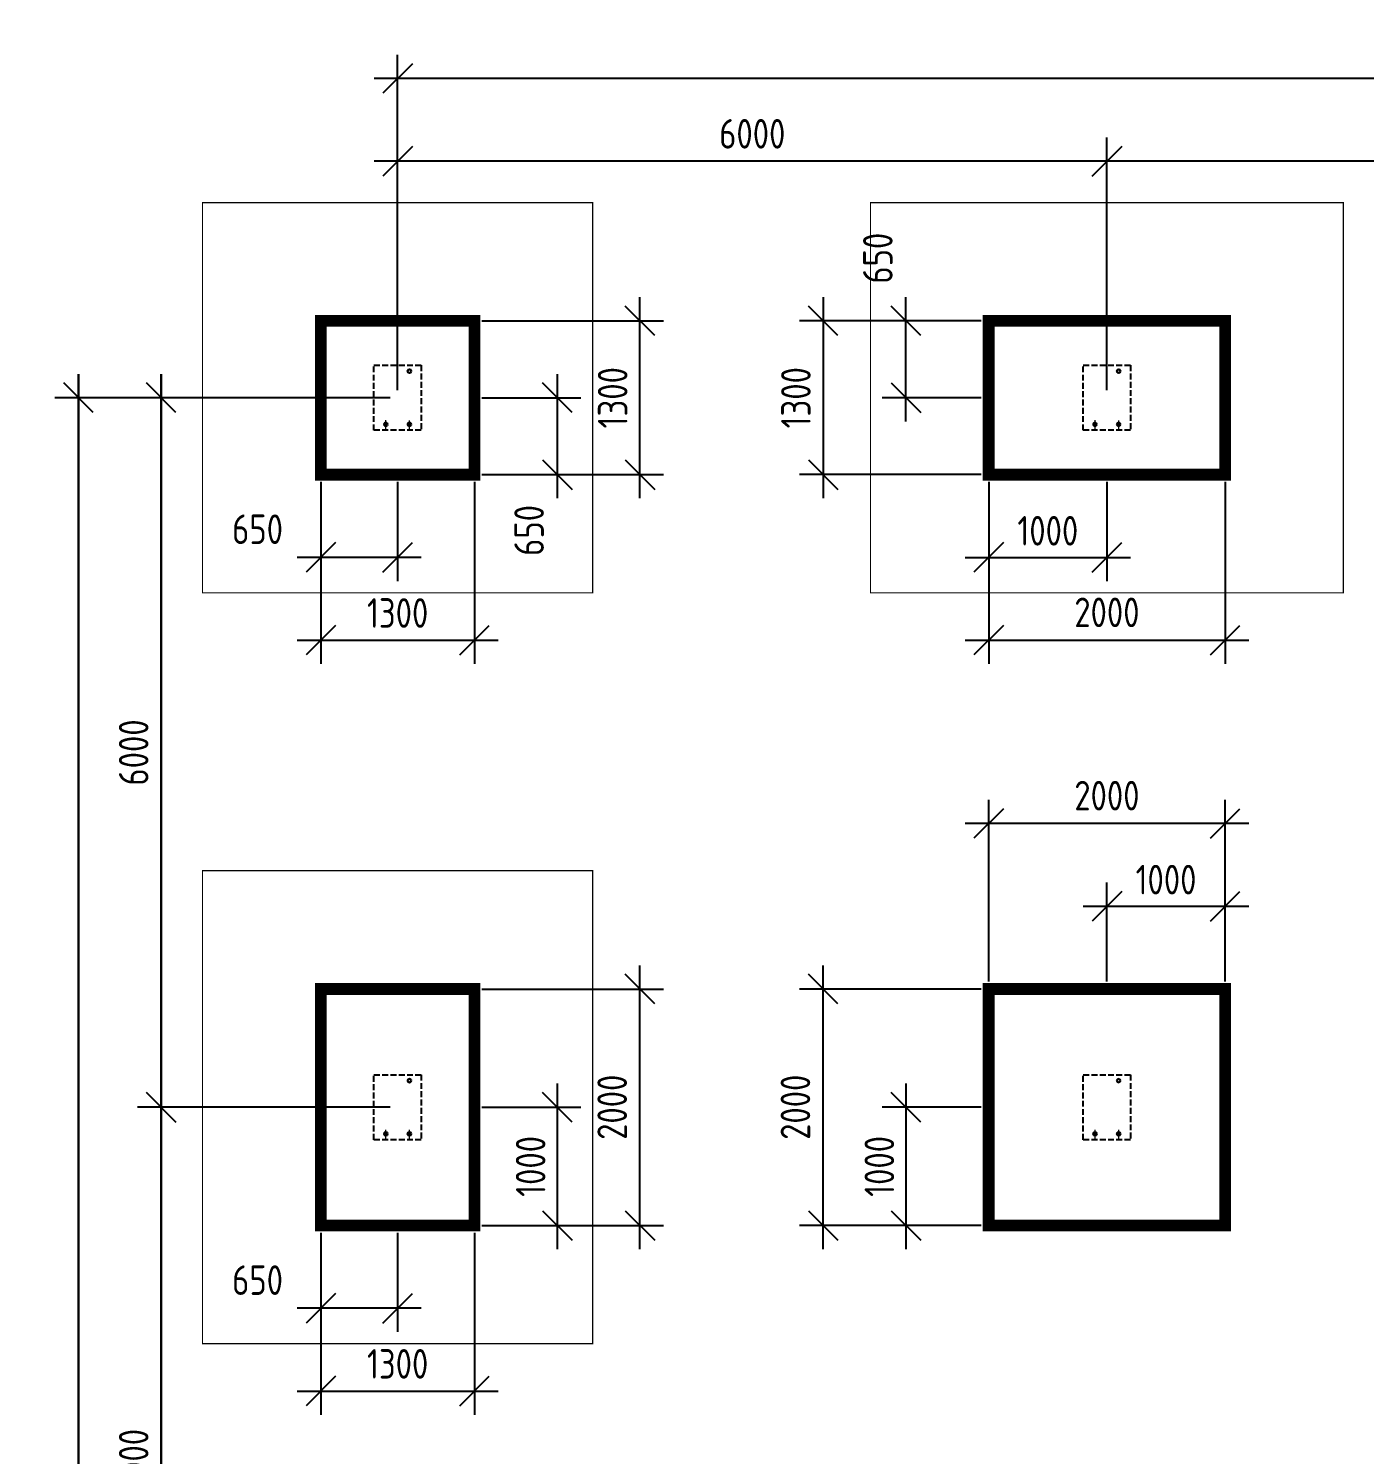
# Model space of a CAD drawing. Header units: inches. Extents: x -70075 to 28436, y 72758 to 118930.
# Drawn here: x -70075 to -58773, y 103222 to 115280 of the extents above; entities that cross this region are included whole.
import ezdxf

# ---------------------------------------------------------------- set-up
doc = ezdxf.new("R2010")
doc.units = ezdxf.units.IN
doc.header["$MEASUREMENT"] = 0
doc.linetypes.add('ГОСТ 2.303 4', pattern=[7, 5, -2, 0])
doc.linetypes.add('ГОСТ 2.303 6', pattern=[12, 8, -1.5, 1, -1.5])
doc.layers.add('Оси', color=151, linetype='Continuous', lineweight=18)
doc.styles.add('ГОСТ 2.304', font='CS_Gost2304.shx')
doc.dimstyles.new('СПДС', dxfattribs={"dimscale": 100, "dimtxt": 2.5, "dimasz": 2.5, "dimexe": 2, "dimexo": 0.625, "dimgap": 1, "dimtad": 1, "dimdec": 0, "dimtxsty": 'ГОСТ 2.304', "dimblk": 'OBLIQUE', "dimblk1": 'OBLIQUE', "dimblk2": 'OBLIQUE', "dimcen": 2.5, "dimdle": 2, "dimadec": 0, "dimazin": 2, "dimtfac": 0.75, "dimtdec": 4, "dimtmove": 1, "dimatfit": 3, "dimfxl": 1, "dimtfill": 1, "dimtolj": 1, "dimarcsym": 1})

# ---------------------------------------------------------------- blocks, each defined once
blk = doc.blocks.new('_Oblique')
at = {"color": 0, "linetype": 'ByBlock', "lineweight": -2}
blk.add_line((-0.5, -0.5), (0.5, 0.5), dxfattribs=at)
blk = doc.blocks.new('*D879')
at = {"color": 0, "lineweight": -2, "transparency": 16777216}
for p, q in [((-69652, 87958), (-69652, 112358)), ((-67015, 112158), (-69852, 112158)), ((-67015, 88158), (-69852, 88158))]:
    blk.add_line(p, q, dxfattribs=at)
at = {"layer": 'Defpoints', "color": 0, "transparency": 16777216}
for p in [(-69652, 112158), (-66952, 112158), (-66952, 88158)]:
    blk.add_point(p, dxfattribs=at)
at = {"color": 0, "lineweight": -2, "transparency": 16777216, "xscale": 250, "yscale": 250, "zscale": 250}
for p, rotation in [((-69652, 112158), 90), ((-69652, 88158), 270)]:
    blk.add_blockref('_Oblique', p, dxfattribs=dict(at, rotation=rotation))
at = {"color": 0, "lineweight": 25, "transparency": 16777216, "insert": (-69887, 100158), "char_height": 250, "attachment_point": 5, "rotation": 90, "style": 'ГОСТ 2.304', "bg_fill": 3, "box_fill_scale": 1.25, "bg_fill_color": 256, "bg_fill_true_color": 13158600, "bg_fill_transparency": 0}
blk.add_mtext('\\A1;24000', dxfattribs=at)
blk = doc.blocks.new('*D880')
at = {"color": 0, "lineweight": -2, "transparency": 16777216}
for p, q in [((-68952, 105958), (-68952, 112358)), ((-67015, 112158), (-69152, 112158)), ((-67015, 106158), (-69152, 106158))]:
    blk.add_line(p, q, dxfattribs=at)
at = {"layer": 'Defpoints', "color": 0, "transparency": 16777216}
for p in [(-68952, 112158), (-66952, 112158), (-66952, 106158)]:
    blk.add_point(p, dxfattribs=at)
at = {"color": 0, "lineweight": -2, "transparency": 16777216, "xscale": 250, "yscale": 250, "zscale": 250}
for p, rotation in [((-68952, 112158), 90), ((-68952, 106158), 270)]:
    blk.add_blockref('_Oblique', p, dxfattribs=dict(at, rotation=rotation))
at = {"color": 0, "lineweight": 25, "transparency": 16777216, "insert": (-69185, 109158), "char_height": 250, "attachment_point": 5, "rotation": 90, "style": 'ГОСТ 2.304', "bg_fill": 3, "box_fill_scale": 1.25, "bg_fill_color": 256, "bg_fill_true_color": 13158600, "bg_fill_transparency": 0}
blk.add_mtext('\\A1;6000', dxfattribs=at)
blk = doc.blocks.new('*D881')
at = {"color": 0, "lineweight": -2, "transparency": 16777216}
for p, q in [((-68952, 99958), (-68952, 106358)), ((-67015, 106158), (-69152, 106158)), ((-67015, 100158), (-69152, 100158))]:
    blk.add_line(p, q, dxfattribs=at)
at = {"layer": 'Defpoints', "color": 0, "transparency": 16777216}
for p in [(-68952, 106158), (-66952, 106158), (-66952, 100158)]:
    blk.add_point(p, dxfattribs=at)
at = {"color": 0, "lineweight": -2, "transparency": 16777216, "xscale": 250, "yscale": 250, "zscale": 250}
for p, rotation in [((-68952, 106158), 90), ((-68952, 100158), 270)]:
    blk.add_blockref('_Oblique', p, dxfattribs=dict(at, rotation=rotation))
at = {"color": 0, "lineweight": 25, "transparency": 16777216, "insert": (-69185, 103158), "char_height": 250, "attachment_point": 5, "rotation": 90, "style": 'ГОСТ 2.304', "bg_fill": 3, "box_fill_scale": 1.25, "bg_fill_color": 256, "bg_fill_true_color": 13158600, "bg_fill_transparency": 0}
blk.add_mtext('\\A1;6000', dxfattribs=at)
blk = doc.blocks.new('*D884')
at = {"color": 0, "lineweight": -2, "transparency": 16777216}
for p, q in [((-66952, 112221), (-66952, 115058)), ((-42952, 112221), (-42952, 115058)), ((-42752, 114858), (-67152, 114858))]:
    blk.add_line(p, q, dxfattribs=at)
at = {"layer": 'Defpoints', "color": 0, "transparency": 16777216}
for p in [(-66952, 114858), (-66952, 112158), (-42952, 112158)]:
    blk.add_point(p, dxfattribs=at)
at = {"color": 0, "lineweight": -2, "transparency": 16777216, "xscale": 250, "yscale": 250, "zscale": 250, "rotation": 180}
blk.add_blockref('_Oblique', (-66952, 114858), dxfattribs=at)
at = {"color": 0, "lineweight": -2, "transparency": 16777216, "xscale": 250, "yscale": 250, "zscale": 250}
blk.add_blockref('_Oblique', (-42952, 114858), dxfattribs=at)
at = {"color": 0, "lineweight": 25, "transparency": 16777216, "insert": (-54952, 115093), "char_height": 250, "attachment_point": 5, "style": 'ГОСТ 2.304', "bg_fill": 3, "box_fill_scale": 1.25, "bg_fill_color": 256, "bg_fill_true_color": 13158600, "bg_fill_transparency": 0}
blk.add_mtext('\\A1;24000', dxfattribs=at)
blk = doc.blocks.new('*D885')
at = {"color": 0, "lineweight": -2, "transparency": 16777216}
for p, q in [((-66952, 112221), (-66952, 114358)), ((-60952, 112221), (-60952, 114358)), ((-60752, 114158), (-67152, 114158))]:
    blk.add_line(p, q, dxfattribs=at)
at = {"layer": 'Defpoints', "color": 0, "transparency": 16777216}
for p in [(-66952, 114158), (-66952, 112158), (-60952, 112158)]:
    blk.add_point(p, dxfattribs=at)
at = {"color": 0, "lineweight": -2, "transparency": 16777216, "xscale": 250, "yscale": 250, "zscale": 250, "rotation": 180}
blk.add_blockref('_Oblique', (-66952, 114158), dxfattribs=at)
at = {"color": 0, "lineweight": -2, "transparency": 16777216, "xscale": 250, "yscale": 250, "zscale": 250}
blk.add_blockref('_Oblique', (-60952, 114158), dxfattribs=at)
at = {"color": 0, "lineweight": 25, "transparency": 16777216, "insert": (-63952, 114390), "char_height": 250, "attachment_point": 5, "style": 'ГОСТ 2.304', "bg_fill": 3, "box_fill_scale": 1.25, "bg_fill_color": 256, "bg_fill_true_color": 13158600, "bg_fill_transparency": 0}
blk.add_mtext('\\A1;6000', dxfattribs=at)
blk = doc.blocks.new('*D886')
at = {"color": 0, "lineweight": -2, "transparency": 16777216}
for p, q in [((-60952, 112221), (-60952, 114358)), ((-54952, 112221), (-54952, 114358)), ((-54752, 114158), (-61152, 114158))]:
    blk.add_line(p, q, dxfattribs=at)
at = {"layer": 'Defpoints', "color": 0, "transparency": 16777216}
for p in [(-60952, 114158), (-60952, 112158), (-54952, 112158)]:
    blk.add_point(p, dxfattribs=at)
at = {"color": 0, "lineweight": -2, "transparency": 16777216, "xscale": 250, "yscale": 250, "zscale": 250, "rotation": 180}
blk.add_blockref('_Oblique', (-60952, 114158), dxfattribs=at)
at = {"color": 0, "lineweight": -2, "transparency": 16777216, "xscale": 250, "yscale": 250, "zscale": 250}
blk.add_blockref('_Oblique', (-54952, 114158), dxfattribs=at)
at = {"color": 0, "lineweight": 25, "transparency": 16777216, "insert": (-57952, 114390), "char_height": 250, "attachment_point": 5, "style": 'ГОСТ 2.304', "bg_fill": 3, "box_fill_scale": 1.25, "bg_fill_color": 256, "bg_fill_true_color": 13158600, "bg_fill_transparency": 0}
blk.add_mtext('\\A1;6000', dxfattribs=at)
blk = doc.blocks.new('A$C7548783A')
at = {"linetype": 'ГОСТ 2.303 4', "ltscale": 10}
blk.add_lwpolyline([(-200, 275), (200, 275), (200, -275), (-200, -275)], close=True, dxfattribs=at)
at = {"lineweight": 30, "ltscale": 100}
for centre in [(100, 225), (-100, -225), (100, -225)]:
    blk.add_circle(centre, 15, dxfattribs=at)
at = {"layer": 'Оси', "linetype": 'ГОСТ 2.303 6', "ltscale": 10}
for p, q in [((-100, -271), (-100, -179)), ((100, -272), (100, -178))]:
    blk.add_line(p, q, dxfattribs=at)
blk = doc.blocks.new('*D913')
at = {"color": 0, "lineweight": -2, "transparency": 16777216}
for p, q in [((-69652, 112358), (-69652, 87958)), ((-67015, 112158), (-69852, 112158)), ((-67015, 88158), (-69852, 88158))]:
    blk.add_line(p, q, dxfattribs=at)
at = {"layer": 'Defpoints', "color": 0, "transparency": 16777216}
for p in [(-66952, 112158), (-69652, 88158), (-66952, 88158)]:
    blk.add_point(p, dxfattribs=at)
at = {"color": 0, "lineweight": -2, "transparency": 16777216, "xscale": 250, "yscale": 250, "zscale": 250}
for p, rotation in [((-69652, 112158), 90), ((-69652, 88158), 270)]:
    blk.add_blockref('_Oblique', p, dxfattribs=dict(at, rotation=rotation))
at = {"color": 0, "lineweight": 25, "transparency": 16777216, "insert": (-69887, 100158), "char_height": 250, "attachment_point": 5, "rotation": 90, "style": 'ГОСТ 2.304', "bg_fill": 3, "box_fill_scale": 1.25, "bg_fill_color": 256, "bg_fill_true_color": 13158600, "bg_fill_transparency": 0}
blk.add_mtext('\\A1;24000', dxfattribs=at)
blk = doc.blocks.new('*D916')
at = {"color": 0, "lineweight": -2, "transparency": 16777216}
for p, q in [((-68952, 106358), (-68952, 99958)), ((-67015, 106158), (-69152, 106158)), ((-67015, 100158), (-69152, 100158))]:
    blk.add_line(p, q, dxfattribs=at)
at = {"layer": 'Defpoints', "color": 0, "transparency": 16777216}
for p in [(-66952, 106158), (-68952, 100158), (-66952, 100158)]:
    blk.add_point(p, dxfattribs=at)
at = {"color": 0, "lineweight": -2, "transparency": 16777216, "xscale": 250, "yscale": 250, "zscale": 250}
for p, rotation in [((-68952, 106158), 90), ((-68952, 100158), 270)]:
    blk.add_blockref('_Oblique', p, dxfattribs=dict(at, rotation=rotation))
at = {"color": 0, "lineweight": 25, "transparency": 16777216, "insert": (-69185, 103158), "char_height": 250, "attachment_point": 5, "rotation": 90, "style": 'ГОСТ 2.304', "bg_fill": 3, "box_fill_scale": 1.25, "bg_fill_color": 256, "bg_fill_true_color": 13158600, "bg_fill_transparency": 0}
blk.add_mtext('\\A1;6000', dxfattribs=at)
blk = doc.blocks.new('*D917')
at = {"color": 0, "lineweight": -2, "transparency": 16777216}
for p, q in [((-68952, 112358), (-68952, 105958)), ((-67015, 112158), (-69152, 112158)), ((-67015, 106158), (-69152, 106158))]:
    blk.add_line(p, q, dxfattribs=at)
at = {"layer": 'Defpoints', "color": 0, "transparency": 16777216}
for p in [(-66952, 112158), (-68952, 106158), (-66952, 106158)]:
    blk.add_point(p, dxfattribs=at)
at = {"color": 0, "lineweight": -2, "transparency": 16777216, "xscale": 250, "yscale": 250, "zscale": 250}
for p, rotation in [((-68952, 112158), 90), ((-68952, 106158), 270)]:
    blk.add_blockref('_Oblique', p, dxfattribs=dict(at, rotation=rotation))
at = {"color": 0, "lineweight": 25, "transparency": 16777216, "insert": (-69185, 109158), "char_height": 250, "attachment_point": 5, "rotation": 90, "style": 'ГОСТ 2.304', "bg_fill": 3, "box_fill_scale": 1.25, "bg_fill_color": 256, "bg_fill_true_color": 13158600, "bg_fill_transparency": 0}
blk.add_mtext('\\A1;6000', dxfattribs=at)
blk = doc.blocks.new('*D918')
at = {"color": 0, "lineweight": -2, "transparency": 16777216}
for p, q in [((-66952, 112221), (-66952, 115058)), ((-42952, 112221), (-42952, 115058)), ((-42752, 114858), (-67152, 114858))]:
    blk.add_line(p, q, dxfattribs=at)
at = {"layer": 'Defpoints', "color": 0, "transparency": 16777216}
for p in [(-66952, 114858), (-66952, 112158), (-42952, 112158)]:
    blk.add_point(p, dxfattribs=at)
at = {"color": 0, "lineweight": -2, "transparency": 16777216, "xscale": 250, "yscale": 250, "zscale": 250, "rotation": 180}
blk.add_blockref('_Oblique', (-66952, 114858), dxfattribs=at)
at = {"color": 0, "lineweight": -2, "transparency": 16777216, "xscale": 250, "yscale": 250, "zscale": 250}
blk.add_blockref('_Oblique', (-42952, 114858), dxfattribs=at)
at = {"color": 0, "lineweight": 25, "transparency": 16777216, "insert": (-54952, 115093), "char_height": 250, "attachment_point": 5, "style": 'ГОСТ 2.304', "bg_fill": 3, "box_fill_scale": 1.25, "bg_fill_color": 256, "bg_fill_true_color": 13158600, "bg_fill_transparency": 0}
blk.add_mtext('\\A1;24000', dxfattribs=at)
blk = doc.blocks.new('*D919')
at = {"color": 0, "lineweight": -2, "transparency": 16777216}
for p, q in [((-66952, 112221), (-66952, 114358)), ((-60952, 112221), (-60952, 114358)), ((-60752, 114158), (-67152, 114158))]:
    blk.add_line(p, q, dxfattribs=at)
at = {"layer": 'Defpoints', "color": 0, "transparency": 16777216}
for p in [(-66952, 114158), (-66952, 112158), (-60952, 112158)]:
    blk.add_point(p, dxfattribs=at)
at = {"color": 0, "lineweight": -2, "transparency": 16777216, "xscale": 250, "yscale": 250, "zscale": 250, "rotation": 180}
blk.add_blockref('_Oblique', (-66952, 114158), dxfattribs=at)
at = {"color": 0, "lineweight": -2, "transparency": 16777216, "xscale": 250, "yscale": 250, "zscale": 250}
blk.add_blockref('_Oblique', (-60952, 114158), dxfattribs=at)
at = {"color": 0, "lineweight": 25, "transparency": 16777216, "insert": (-63952, 114390), "char_height": 250, "attachment_point": 5, "style": 'ГОСТ 2.304', "bg_fill": 3, "box_fill_scale": 1.25, "bg_fill_color": 256, "bg_fill_true_color": 13158600, "bg_fill_transparency": 0}
blk.add_mtext('\\A1;6000', dxfattribs=at)
blk = doc.blocks.new('*D920')
at = {"color": 0, "lineweight": -2, "transparency": 16777216}
for p, q in [((-60952, 112221), (-60952, 114358)), ((-54952, 112221), (-54952, 114358)), ((-54752, 114158), (-61152, 114158))]:
    blk.add_line(p, q, dxfattribs=at)
at = {"layer": 'Defpoints', "color": 0, "transparency": 16777216}
for p in [(-60952, 114158), (-60952, 112158), (-54952, 112158)]:
    blk.add_point(p, dxfattribs=at)
at = {"color": 0, "lineweight": -2, "transparency": 16777216, "xscale": 250, "yscale": 250, "zscale": 250, "rotation": 180}
blk.add_blockref('_Oblique', (-60952, 114158), dxfattribs=at)
at = {"color": 0, "lineweight": -2, "transparency": 16777216, "xscale": 250, "yscale": 250, "zscale": 250}
blk.add_blockref('_Oblique', (-54952, 114158), dxfattribs=at)
at = {"color": 0, "lineweight": 25, "transparency": 16777216, "insert": (-57952, 114390), "char_height": 250, "attachment_point": 5, "style": 'ГОСТ 2.304', "bg_fill": 3, "box_fill_scale": 1.25, "bg_fill_color": 256, "bg_fill_true_color": 13158600, "bg_fill_transparency": 0}
blk.add_mtext('\\A1;6000', dxfattribs=at)
blk = doc.blocks.new('*D1050')
at = {"color": 0, "lineweight": -2, "transparency": 16777216}
for p, q in [((-60952, 107221), (-60952, 108058)), ((-59952, 107221), (-59952, 108058)), ((-61152, 107858), (-59752, 107858))]:
    blk.add_line(p, q, dxfattribs=at)
at = {"layer": 'Defpoints', "color": 0, "transparency": 16777216}
for p in [(-59952, 107858), (-60952, 107158), (-59952, 107158)]:
    blk.add_point(p, dxfattribs=at)
at = {"color": 0, "lineweight": -2, "transparency": 16777216, "xscale": 250, "yscale": 250, "zscale": 250, "rotation": 180}
blk.add_blockref('_Oblique', (-60952, 107858), dxfattribs=at)
at = {"color": 0, "lineweight": -2, "transparency": 16777216, "xscale": 250, "yscale": 250, "zscale": 250}
blk.add_blockref('_Oblique', (-59952, 107858), dxfattribs=at)
at = {"color": 0, "transparency": 16777216, "insert": (-60452, 108083), "char_height": 250, "attachment_point": 5, "style": 'ГОСТ 2.304', "bg_fill": 3, "box_fill_scale": 1.25, "bg_fill_color": 256, "bg_fill_true_color": 13158600, "bg_fill_transparency": 0}
blk.add_mtext('\\A1;1000', dxfattribs=at)
blk = doc.blocks.new('*D1049')
at = {"color": 0, "lineweight": -2, "transparency": 16777216}
for p, q in [((-61952, 107221), (-61952, 108758)), ((-59952, 107221), (-59952, 108758)), ((-59752, 108558), (-62152, 108558))]:
    blk.add_line(p, q, dxfattribs=at)
at = {"layer": 'Defpoints', "color": 0, "transparency": 16777216}
for p in [(-61952, 108558), (-61952, 107158), (-59952, 107158)]:
    blk.add_point(p, dxfattribs=at)
at = {"color": 0, "lineweight": -2, "transparency": 16777216, "xscale": 250, "yscale": 250, "zscale": 250, "rotation": 180}
blk.add_blockref('_Oblique', (-61952, 108558), dxfattribs=at)
at = {"color": 0, "lineweight": -2, "transparency": 16777216, "xscale": 250, "yscale": 250, "zscale": 250}
blk.add_blockref('_Oblique', (-59952, 108558), dxfattribs=at)
at = {"color": 0, "transparency": 16777216, "insert": (-60952, 108793), "char_height": 250, "attachment_point": 5, "style": 'ГОСТ 2.304', "bg_fill": 3, "box_fill_scale": 1.25, "bg_fill_color": 256, "bg_fill_true_color": 13158600, "bg_fill_transparency": 0}
blk.add_mtext('\\A1;2000', dxfattribs=at)
blk = doc.blocks.new('*D1048')
at = {"color": 0, "lineweight": -2, "transparency": 16777216}
for p, q in [((-62652, 106358), (-62652, 104958)), ((-62015, 106158), (-62852, 106158)), ((-62015, 105158), (-62852, 105158))]:
    blk.add_line(p, q, dxfattribs=at)
at = {"layer": 'Defpoints', "color": 0, "transparency": 16777216}
for p in [(-61952, 106158), (-62652, 105158), (-61952, 105158)]:
    blk.add_point(p, dxfattribs=at)
at = {"color": 0, "lineweight": -2, "transparency": 16777216, "xscale": 250, "yscale": 250, "zscale": 250}
for p, rotation in [((-62652, 106158), 90), ((-62652, 105158), 270)]:
    blk.add_blockref('_Oblique', p, dxfattribs=dict(at, rotation=rotation))
at = {"color": 0, "transparency": 16777216, "insert": (-62877, 105658), "char_height": 250, "attachment_point": 5, "rotation": 90, "style": 'ГОСТ 2.304', "bg_fill": 3, "box_fill_scale": 1.25, "bg_fill_color": 256, "bg_fill_true_color": 13158600, "bg_fill_transparency": 0}
blk.add_mtext('\\A1;1000', dxfattribs=at)
blk = doc.blocks.new('*D1047')
at = {"color": 0, "lineweight": -2, "transparency": 16777216}
for p, q in [((-63352, 104958), (-63352, 107358)), ((-62015, 107158), (-63552, 107158)), ((-62015, 105158), (-63552, 105158))]:
    blk.add_line(p, q, dxfattribs=at)
at = {"layer": 'Defpoints', "color": 0, "transparency": 16777216}
for p in [(-63352, 107158), (-61952, 107158), (-61952, 105158)]:
    blk.add_point(p, dxfattribs=at)
at = {"color": 0, "lineweight": -2, "transparency": 16777216, "xscale": 250, "yscale": 250, "zscale": 250}
for p, rotation in [((-63352, 107158), 90), ((-63352, 105158), 270)]:
    blk.add_blockref('_Oblique', p, dxfattribs=dict(at, rotation=rotation))
at = {"color": 0, "transparency": 16777216, "insert": (-63587, 106158), "char_height": 250, "attachment_point": 5, "rotation": 90, "style": 'ГОСТ 2.304', "bg_fill": 3, "box_fill_scale": 1.25, "bg_fill_color": 256, "bg_fill_true_color": 13158600, "bg_fill_transparency": 0}
blk.add_mtext('\\A1;2000', dxfattribs=at)
blk = doc.blocks.new('*D1166')
at = {"color": 0, "lineweight": -2, "transparency": 16777216}
for p, q in [((-65602, 112358), (-65602, 111308)), ((-66240, 112158), (-65402, 112158)), ((-66240, 111508), (-65402, 111508))]:
    blk.add_line(p, q, dxfattribs=at)
at = {"layer": 'Defpoints', "color": 0, "transparency": 16777216}
for p in [(-66302, 112158), (-66302, 111508), (-65602, 111508)]:
    blk.add_point(p, dxfattribs=at)
at = {"color": 0, "lineweight": -2, "transparency": 16777216, "xscale": 250, "yscale": 250, "zscale": 250}
for p, rotation in [((-65602, 112158), 90), ((-65602, 111508), 270)]:
    blk.add_blockref('_Oblique', p, dxfattribs=dict(at, rotation=rotation))
at = {"color": 0, "transparency": 16777216, "insert": (-65840, 111036), "char_height": 250, "attachment_point": 5, "rotation": 90, "style": 'ГОСТ 2.304', "bg_fill": 3, "box_fill_scale": 1.25, "bg_fill_color": 256, "bg_fill_true_color": 13158600, "bg_fill_transparency": 0}
blk.add_mtext('\\A1;650', dxfattribs=at)
blk = doc.blocks.new('*D1165')
at = {"color": 0, "lineweight": -2, "transparency": 16777216}
for p, q in [((-64902, 111308), (-64902, 113008)), ((-66240, 112808), (-64702, 112808)), ((-66240, 111508), (-64702, 111508))]:
    blk.add_line(p, q, dxfattribs=at)
at = {"layer": 'Defpoints', "color": 0, "transparency": 16777216}
for p in [(-66302, 112808), (-64902, 112808), (-66302, 111508)]:
    blk.add_point(p, dxfattribs=at)
at = {"color": 0, "lineweight": -2, "transparency": 16777216, "xscale": 250, "yscale": 250, "zscale": 250}
for p, rotation in [((-64902, 112808), 90), ((-64902, 111508), 270)]:
    blk.add_blockref('_Oblique', p, dxfattribs=dict(at, rotation=rotation))
at = {"color": 0, "transparency": 16777216, "insert": (-65133, 112158), "char_height": 250, "attachment_point": 5, "rotation": 90, "style": 'ГОСТ 2.304', "bg_fill": 3, "box_fill_scale": 1.25, "bg_fill_color": 256, "bg_fill_true_color": 13158600, "bg_fill_transparency": 0}
blk.add_mtext('\\A1;1300', dxfattribs=at)
blk = doc.blocks.new('*D1169')
at = {"color": 0, "lineweight": -2, "transparency": 16777216}
for p, q in [((-67602, 111446), (-67602, 110608)), ((-66952, 111446), (-66952, 110608)), ((-66752, 110808), (-67802, 110808))]:
    blk.add_line(p, q, dxfattribs=at)
at = {"layer": 'Defpoints', "color": 0, "transparency": 16777216}
for p in [(-67602, 111508), (-66952, 111508), (-67602, 110808)]:
    blk.add_point(p, dxfattribs=at)
at = {"color": 0, "lineweight": -2, "transparency": 16777216, "xscale": 250, "yscale": 250, "zscale": 250, "rotation": 180}
blk.add_blockref('_Oblique', (-67602, 110808), dxfattribs=at)
at = {"color": 0, "lineweight": -2, "transparency": 16777216, "xscale": 250, "yscale": 250, "zscale": 250}
blk.add_blockref('_Oblique', (-66952, 110808), dxfattribs=at)
at = {"color": 0, "transparency": 16777216, "insert": (-68137, 111046), "char_height": 250, "attachment_point": 5, "style": 'ГОСТ 2.304', "bg_fill": 3, "box_fill_scale": 1.25, "bg_fill_color": 256, "bg_fill_true_color": 13158600, "bg_fill_transparency": 0}
blk.add_mtext('\\A1;650', dxfattribs=at)
blk = doc.blocks.new('*D1171')
at = {"color": 0, "lineweight": -2, "transparency": 16777216}
for p, q in [((-67602, 111446), (-67602, 109908)), ((-66302, 111446), (-66302, 109908)), ((-67802, 110108), (-66102, 110108))]:
    blk.add_line(p, q, dxfattribs=at)
at = {"layer": 'Defpoints', "color": 0, "transparency": 16777216}
for p in [(-67602, 111508), (-66302, 111508), (-66302, 110108)]:
    blk.add_point(p, dxfattribs=at)
at = {"color": 0, "lineweight": -2, "transparency": 16777216, "xscale": 250, "yscale": 250, "zscale": 250, "rotation": 180}
blk.add_blockref('_Oblique', (-67602, 110108), dxfattribs=at)
at = {"color": 0, "lineweight": -2, "transparency": 16777216, "xscale": 250, "yscale": 250, "zscale": 250}
blk.add_blockref('_Oblique', (-66302, 110108), dxfattribs=at)
at = {"color": 0, "transparency": 16777216, "insert": (-66952, 110338), "char_height": 250, "attachment_point": 5, "style": 'ГОСТ 2.304', "bg_fill": 3, "box_fill_scale": 1.25, "bg_fill_color": 256, "bg_fill_true_color": 13158600, "bg_fill_transparency": 0}
blk.add_mtext('\\A1;1300', dxfattribs=at)
blk = doc.blocks.new('*D1186')
at = {"color": 0, "lineweight": -2, "transparency": 16777216}
for p, q in [((-65602, 106358), (-65602, 104958)), ((-66240, 106158), (-65402, 106158)), ((-66240, 105158), (-65402, 105158))]:
    blk.add_line(p, q, dxfattribs=at)
at = {"layer": 'Defpoints', "color": 0, "transparency": 16777216}
for p in [(-66302, 106158), (-66302, 105158), (-65602, 105158)]:
    blk.add_point(p, dxfattribs=at)
at = {"color": 0, "lineweight": -2, "transparency": 16777216, "xscale": 250, "yscale": 250, "zscale": 250}
for p, rotation in [((-65602, 106158), 90), ((-65602, 105158), 270)]:
    blk.add_blockref('_Oblique', p, dxfattribs=dict(at, rotation=rotation))
at = {"color": 0, "transparency": 16777216, "insert": (-65827, 105658), "char_height": 250, "attachment_point": 5, "rotation": 90, "style": 'ГОСТ 2.304', "bg_fill": 3, "box_fill_scale": 1.25, "bg_fill_color": 256, "bg_fill_true_color": 13158600, "bg_fill_transparency": 0}
blk.add_mtext('\\A1;1000', dxfattribs=at)
blk = doc.blocks.new('*D1187')
at = {"color": 0, "lineweight": -2, "transparency": 16777216}
for p, q in [((-64902, 104958), (-64902, 107358)), ((-66240, 107158), (-64702, 107158)), ((-66240, 105158), (-64702, 105158))]:
    blk.add_line(p, q, dxfattribs=at)
at = {"layer": 'Defpoints', "color": 0, "transparency": 16777216}
for p in [(-66302, 107158), (-64902, 107158), (-66302, 105158)]:
    blk.add_point(p, dxfattribs=at)
at = {"color": 0, "lineweight": -2, "transparency": 16777216, "xscale": 250, "yscale": 250, "zscale": 250}
for p, rotation in [((-64902, 107158), 90), ((-64902, 105158), 270)]:
    blk.add_blockref('_Oblique', p, dxfattribs=dict(at, rotation=rotation))
at = {"color": 0, "transparency": 16777216, "insert": (-65137, 106158), "char_height": 250, "attachment_point": 5, "rotation": 90, "style": 'ГОСТ 2.304', "bg_fill": 3, "box_fill_scale": 1.25, "bg_fill_color": 256, "bg_fill_true_color": 13158600, "bg_fill_transparency": 0}
blk.add_mtext('\\A1;2000', dxfattribs=at)
blk = doc.blocks.new('*D1190')
at = {"color": 0, "lineweight": -2, "transparency": 16777216}
for p, q in [((-67602, 105096), (-67602, 104258)), ((-66952, 105096), (-66952, 104258)), ((-66752, 104458), (-67802, 104458))]:
    blk.add_line(p, q, dxfattribs=at)
at = {"layer": 'Defpoints', "color": 0, "transparency": 16777216}
for p in [(-67602, 105158), (-66952, 105158), (-67602, 104458)]:
    blk.add_point(p, dxfattribs=at)
at = {"color": 0, "lineweight": -2, "transparency": 16777216, "xscale": 250, "yscale": 250, "zscale": 250, "rotation": 180}
blk.add_blockref('_Oblique', (-67602, 104458), dxfattribs=at)
at = {"color": 0, "lineweight": -2, "transparency": 16777216, "xscale": 250, "yscale": 250, "zscale": 250}
blk.add_blockref('_Oblique', (-66952, 104458), dxfattribs=at)
at = {"color": 0, "transparency": 16777216, "insert": (-68137, 104696), "char_height": 250, "attachment_point": 5, "style": 'ГОСТ 2.304', "bg_fill": 3, "box_fill_scale": 1.25, "bg_fill_color": 256, "bg_fill_true_color": 13158600, "bg_fill_transparency": 0}
blk.add_mtext('\\A1;650', dxfattribs=at)
blk = doc.blocks.new('*D1189')
at = {"color": 0, "lineweight": -2, "transparency": 16777216}
for p, q in [((-67602, 105096), (-67602, 103558)), ((-66302, 105096), (-66302, 103558)), ((-67802, 103758), (-66102, 103758))]:
    blk.add_line(p, q, dxfattribs=at)
at = {"layer": 'Defpoints', "color": 0, "transparency": 16777216}
for p in [(-67602, 105158), (-66302, 105158), (-66302, 103758)]:
    blk.add_point(p, dxfattribs=at)
at = {"color": 0, "lineweight": -2, "transparency": 16777216, "xscale": 250, "yscale": 250, "zscale": 250, "rotation": 180}
blk.add_blockref('_Oblique', (-67602, 103758), dxfattribs=at)
at = {"color": 0, "lineweight": -2, "transparency": 16777216, "xscale": 250, "yscale": 250, "zscale": 250}
blk.add_blockref('_Oblique', (-66302, 103758), dxfattribs=at)
at = {"color": 0, "transparency": 16777216, "insert": (-66952, 103988), "char_height": 250, "attachment_point": 5, "style": 'ГОСТ 2.304', "bg_fill": 3, "box_fill_scale": 1.25, "bg_fill_color": 256, "bg_fill_true_color": 13158600, "bg_fill_transparency": 0}
blk.add_mtext('\\A1;1300', dxfattribs=at)
blk = doc.blocks.new('*D1251')
at = {"color": 0, "lineweight": -2, "transparency": 16777216}
for p, q in [((-61952, 111446), (-61952, 110608)), ((-60952, 111446), (-60952, 110608)), ((-62152, 110808), (-60752, 110808))]:
    blk.add_line(p, q, dxfattribs=at)
at = {"layer": 'Defpoints', "color": 0, "transparency": 16777216}
for p in [(-61952, 111508), (-60952, 111508), (-60952, 110808)]:
    blk.add_point(p, dxfattribs=at)
at = {"color": 0, "lineweight": -2, "transparency": 16777216, "xscale": 250, "yscale": 250, "zscale": 250, "rotation": 180}
blk.add_blockref('_Oblique', (-61952, 110808), dxfattribs=at)
at = {"color": 0, "lineweight": -2, "transparency": 16777216, "xscale": 250, "yscale": 250, "zscale": 250}
blk.add_blockref('_Oblique', (-60952, 110808), dxfattribs=at)
at = {"color": 0, "transparency": 16777216, "insert": (-61452, 111033), "char_height": 250, "attachment_point": 5, "style": 'ГОСТ 2.304', "bg_fill": 3, "box_fill_scale": 1.25, "bg_fill_color": 256, "bg_fill_true_color": 13158600, "bg_fill_transparency": 0}
blk.add_mtext('\\A1;1000', dxfattribs=at)
blk = doc.blocks.new('*D1252')
at = {"color": 0, "lineweight": -2, "transparency": 16777216}
for p, q in [((-61952, 111446), (-61952, 109908)), ((-59952, 111446), (-59952, 109908)), ((-62152, 110108), (-59752, 110108))]:
    blk.add_line(p, q, dxfattribs=at)
at = {"layer": 'Defpoints', "color": 0, "transparency": 16777216}
for p in [(-61952, 111508), (-59952, 111508), (-59952, 110108)]:
    blk.add_point(p, dxfattribs=at)
at = {"color": 0, "lineweight": -2, "transparency": 16777216, "xscale": 250, "yscale": 250, "zscale": 250, "rotation": 180}
blk.add_blockref('_Oblique', (-61952, 110108), dxfattribs=at)
at = {"color": 0, "lineweight": -2, "transparency": 16777216, "xscale": 250, "yscale": 250, "zscale": 250}
blk.add_blockref('_Oblique', (-59952, 110108), dxfattribs=at)
at = {"color": 0, "transparency": 16777216, "insert": (-60952, 110343), "char_height": 250, "attachment_point": 5, "style": 'ГОСТ 2.304', "bg_fill": 3, "box_fill_scale": 1.25, "bg_fill_color": 256, "bg_fill_true_color": 13158600, "bg_fill_transparency": 0}
blk.add_mtext('\\A1;2000', dxfattribs=at)
blk = doc.blocks.new('*D1258')
at = {"color": 0, "lineweight": -2, "transparency": 16777216}
for p, q in [((-62652, 111958), (-62652, 113008)), ((-62015, 112808), (-62852, 112808)), ((-62015, 112158), (-62852, 112158))]:
    blk.add_line(p, q, dxfattribs=at)
at = {"layer": 'Defpoints', "color": 0, "transparency": 16777216}
for p in [(-62652, 112808), (-61952, 112808), (-61952, 112158)]:
    blk.add_point(p, dxfattribs=at)
at = {"color": 0, "lineweight": -2, "transparency": 16777216, "xscale": 250, "yscale": 250, "zscale": 250}
for p, rotation in [((-62652, 112808), 90), ((-62652, 112158), 270)]:
    blk.add_blockref('_Oblique', p, dxfattribs=dict(at, rotation=rotation))
at = {"color": 0, "transparency": 16777216, "insert": (-62890, 113338), "char_height": 250, "attachment_point": 5, "rotation": 90, "style": 'ГОСТ 2.304', "bg_fill": 3, "box_fill_scale": 1.25, "bg_fill_color": 256, "bg_fill_true_color": 13158600, "bg_fill_transparency": 0}
blk.add_mtext('\\A1;650', dxfattribs=at)
blk = doc.blocks.new('*D1259')
at = {"color": 0, "lineweight": -2, "transparency": 16777216}
for p, q in [((-63352, 113008), (-63352, 111308)), ((-62015, 112808), (-63552, 112808)), ((-62015, 111508), (-63552, 111508))]:
    blk.add_line(p, q, dxfattribs=at)
at = {"layer": 'Defpoints', "color": 0, "transparency": 16777216}
for p in [(-61952, 112808), (-63352, 111508), (-61952, 111508)]:
    blk.add_point(p, dxfattribs=at)
at = {"color": 0, "lineweight": -2, "transparency": 16777216, "xscale": 250, "yscale": 250, "zscale": 250}
for p, rotation in [((-63352, 112808), 90), ((-63352, 111508), 270)]:
    blk.add_blockref('_Oblique', p, dxfattribs=dict(at, rotation=rotation))
at = {"color": 0, "transparency": 16777216, "insert": (-63583, 112158), "char_height": 250, "attachment_point": 5, "rotation": 90, "style": 'ГОСТ 2.304', "bg_fill": 3, "box_fill_scale": 1.25, "bg_fill_color": 256, "bg_fill_true_color": 13158600, "bg_fill_transparency": 0}
blk.add_mtext('\\A1;1300', dxfattribs=at)

msp = doc.modelspace()

# ---------------------------------------------------------------- linework, layer by layer
at = {"color": 5, "ltscale": 100, "const_width": 100}
msp.add_lwpolyline([(-61952.4, 105158.1), (-61952.4, 107158.1), (-59952.4, 107158.1), (-59952.4, 105158.1)], close=True, dxfattribs=at)

# ---------------------------------------------------------------- block references
at = {"ltscale": 100}
msp.add_blockref('A$C7548783A', (-60952.4, 106158.1), dxfattribs=at)

# ---------------------------------------------------------------- dimensions: what is measured, and where the dimension line sits
at = {"lineweight": 25}
dim = msp.add_linear_dim(base=(-69652.4, 112158.1), p1=(-66952.4, 88158.1), p2=(-66952.4, 112158.1), angle=90, dimstyle='СПДС', dxfattribs=at)
dim.commit()
dim.dimension.update_dxf_attribs({"geometry": '*D879', "text_midpoint": (-69887.1, 100158.1)})

# ---------------------------------------------------------------- next in the draw order: dimensions: what is measured, and where the dimension line sits
dim = msp.add_linear_dim(base=(-68952.4, 112158.1), p1=(-66952.4, 106158.1), p2=(-66952.4, 112158.1), angle=90, dimstyle='СПДС', dxfattribs=at)
dim.commit()
dim.dimension.update_dxf_attribs({"geometry": '*D880', "text_midpoint": (-69184.7, 109158.1)})
dim = msp.add_linear_dim(base=(-59952.4, 107858.1), p1=(-60952.4, 107158.1), p2=(-59952.4, 107158.1), dimstyle='СПДС', override={"dimtmove": 1})
dim.commit()
dim.dimension.update_dxf_attribs({"geometry": '*D1050', "text_midpoint": (-60452.4, 108083.1)})
dim = msp.add_linear_dim(base=(-62652.4, 105158.1), p1=(-61952.4, 106158.1), p2=(-61952.4, 105158.1), angle=90, dimstyle='СПДС', override={"dimtmove": 1})
dim.commit()
dim.dimension.update_dxf_attribs({"geometry": '*D1048', "text_midpoint": (-62877.4, 105658.1)})

# ---------------------------------------------------------------- next in the draw order: dimensions: what is measured, and where the dimension line sits
dim = msp.add_linear_dim(base=(-66952.4, 114858.1), p1=(-42952.4, 112158.1), p2=(-66952.4, 112158.1), dimstyle='СПДС', dxfattribs=at)
dim.commit()
dim.dimension.update_dxf_attribs({"geometry": '*D884', "text_midpoint": (-54952.4, 115092.8)})
dim = msp.add_linear_dim(base=(-61952.4, 108558.1), p1=(-59952.4, 107158.1), p2=(-61952.4, 107158.1), dimstyle='СПДС')
dim.commit()
dim.dimension.update_dxf_attribs({"geometry": '*D1049', "text_midpoint": (-60952.4, 108792.8)})
dim = msp.add_linear_dim(base=(-68952.4, 106158.1), p1=(-66952.4, 100158.1), p2=(-66952.4, 106158.1), angle=90, dimstyle='СПДС', dxfattribs=at)
dim.commit()
dim.dimension.update_dxf_attribs({"geometry": '*D881', "text_midpoint": (-69184.7, 103158.1)})

# ---------------------------------------------------------------- next in the draw order: linework, layer by layer
at = {"color": 3, "ltscale": 100, "const_width": 100}
msp.add_lwpolyline([(-67602.4, 107158.1), (-66302.4, 107158.1), (-66302.4, 105158.1), (-67602.4, 105158.1)], close=True, dxfattribs=at)

# ---------------------------------------------------------------- next in the draw order: block references
at = {"ltscale": 100}
msp.add_blockref('A$C7548783A', (-66952.4, 106158.1), dxfattribs=at)

# ---------------------------------------------------------------- next in the draw order: dimensions: what is measured, and where the dimension line sits
at = {"lineweight": 25}
dim = msp.add_linear_dim(base=(-66952.4, 114158.1), p1=(-60952.4, 112158.1), p2=(-66952.4, 112158.1), dimstyle='СПДС', dxfattribs=at)
dim.commit()
dim.dimension.update_dxf_attribs({"geometry": '*D885', "text_midpoint": (-63952.4, 114390.4)})
dim = msp.add_linear_dim(base=(-63352.4, 107158.1), p1=(-61952.4, 105158.1), p2=(-61952.4, 107158.1), angle=90, dimstyle='СПДС')
dim.commit()
dim.dimension.update_dxf_attribs({"geometry": '*D1047', "text_midpoint": (-63587.1, 106158.1)})

# ---------------------------------------------------------------- next in the draw order: linework, layer by layer
at = {"color": 4, "ltscale": 100, "const_width": 100}
msp.add_lwpolyline([(-67602.4, 111508.1), (-67602.4, 112808.1), (-66302.4, 112808.1), (-66302.4, 111508.1)], close=True, dxfattribs=at)

# ---------------------------------------------------------------- next in the draw order: block references
at = {"ltscale": 100}
msp.add_blockref('A$C7548783A', (-66952.4, 112158.1), dxfattribs=at)

# ---------------------------------------------------------------- next in the draw order: dimensions: what is measured, and where the dimension line sits
at = {"lineweight": 25}
dim = msp.add_linear_dim(base=(-60952.4, 114158.1), p1=(-54952.4, 112158.1), p2=(-60952.4, 112158.1), dimstyle='СПДС', dxfattribs=at)
dim.commit()
dim.dimension.update_dxf_attribs({"geometry": '*D886', "text_midpoint": (-57952.4, 114390.4)})
dim = msp.add_linear_dim(base=(-65602.4, 105158.1), p1=(-66302.4, 106158.1), p2=(-66302.4, 105158.1), angle=90, dimstyle='СПДС', override={"dimtmove": 1})
dim.commit()
dim.dimension.update_dxf_attribs({"geometry": '*D1186', "text_midpoint": (-65827.4, 105658.1)})

# ---------------------------------------------------------------- next in the draw order: linework, layer by layer
at = {"color": 1, "ltscale": 100, "const_width": 100}
msp.add_lwpolyline([(-61952.4, 111508.1), (-61952.4, 112808.1), (-59952.4, 112808.1), (-59952.4, 111508.1)], close=True, dxfattribs=at)

# ---------------------------------------------------------------- next in the draw order: block references
at = {"ltscale": 100}
msp.add_blockref('A$C7548783A', (-60952.4, 112158.1), dxfattribs=at)

# ---------------------------------------------------------------- next in the draw order: dimensions: what is measured, and where the dimension line sits
at = {"lineweight": 25}
dim = msp.add_linear_dim(base=(-69652.4, 88158.1), p1=(-66952.4, 112158.1), p2=(-66952.4, 88158.1), angle=270, dimstyle='СПДС', dxfattribs=at)
dim.commit()
dim.dimension.update_dxf_attribs({"geometry": '*D913', "text_midpoint": (-69887.1, 100158.1)})
dim = msp.add_linear_dim(base=(-64902.4, 107158.1), p1=(-66302.4, 105158.1), p2=(-66302.4, 107158.1), angle=90, dimstyle='СПДС')
dim.commit()
dim.dimension.update_dxf_attribs({"geometry": '*D1187', "text_midpoint": (-65137.1, 106158.1)})

# ---------------------------------------------------------------- next in the draw order: dimensions: what is measured, and where the dimension line sits
dim = msp.add_linear_dim(base=(-60952.4, 110808.1), p1=(-61952.4, 111508.1), p2=(-60952.4, 111508.1), dimstyle='СПДС', override={"dimtmove": 1})
dim.commit()
dim.dimension.update_dxf_attribs({"geometry": '*D1251', "text_midpoint": (-61452.4, 111033.1)})
dim = msp.add_linear_dim(base=(-68952.4, 100158.1), p1=(-66952.4, 106158.1), p2=(-66952.4, 100158.1), angle=270, dimstyle='СПДС', dxfattribs=at)
dim.commit()
dim.dimension.update_dxf_attribs({"geometry": '*D916', "text_midpoint": (-69184.7, 103158.1)})

# ---------------------------------------------------------------- next in the draw order: dimensions: what is measured, and where the dimension line sits
dim = msp.add_linear_dim(base=(-68952.4, 106158.1), p1=(-66952.4, 112158.1), p2=(-66952.4, 106158.1), angle=270, dimstyle='СПДС', dxfattribs=at)
dim.commit()
dim.dimension.update_dxf_attribs({"geometry": '*D917', "text_midpoint": (-69184.7, 109158.1)})
dim = msp.add_linear_dim(base=(-59952.4, 110108.1), p1=(-61952.4, 111508.1), p2=(-59952.4, 111508.1), dimstyle='СПДС')
dim.commit()
dim.dimension.update_dxf_attribs({"geometry": '*D1252', "text_midpoint": (-60952.4, 110342.8)})
dim = msp.add_linear_dim(base=(-67602.4, 104458.1), p1=(-66952.4, 105158.1), p2=(-67602.4, 105158.1), dimstyle='СПДС')
dim.commit()
dim.dimension.update_dxf_attribs({"geometry": '*D1190', "text_midpoint": (-68136.6, 104458.1), "dimtype": 160})

# ---------------------------------------------------------------- next in the draw order: dimensions: what is measured, and where the dimension line sits
dim = msp.add_linear_dim(base=(-66952.4, 114858.1), p1=(-42952.4, 112158.1), p2=(-66952.4, 112158.1), dimstyle='СПДС', dxfattribs=at)
dim.commit()
dim.dimension.update_dxf_attribs({"geometry": '*D918', "text_midpoint": (-54952.4, 115092.8)})
dim = msp.add_linear_dim(base=(-67602.4, 110808.1), p1=(-66952.4, 111508.1), p2=(-67602.4, 111508.1), dimstyle='СПДС')
dim.commit()
dim.dimension.update_dxf_attribs({"geometry": '*D1169', "text_midpoint": (-68136.6, 110808.1), "dimtype": 160})
dim = msp.add_linear_dim(base=(-66302.4, 103758.1), p1=(-67602.4, 105158.1), p2=(-66302.4, 105158.1), dimstyle='СПДС')
dim.commit()
dim.dimension.update_dxf_attribs({"geometry": '*D1189', "text_midpoint": (-66952.4, 103988.3)})

# ---------------------------------------------------------------- next in the draw order: linework, layer by layer
at = {"color": 3, "linetype": 'ГОСТ 2.303 4', "ltscale": 100, "const_width": 10}
msp.add_lwpolyline([(-68602.4, 108158.1), (-65302.4, 108158.1), (-65302.4, 104158.1), (-68602.4, 104158.1)], close=True, dxfattribs=at)

# ---------------------------------------------------------------- next in the draw order: dimensions: what is measured, and where the dimension line sits
at = {"lineweight": 25}
dim = msp.add_linear_dim(base=(-66952.4, 114158.1), p1=(-60952.4, 112158.1), p2=(-66952.4, 112158.1), dimstyle='СПДС', dxfattribs=at)
dim.commit()
dim.dimension.update_dxf_attribs({"geometry": '*D919', "text_midpoint": (-63952.4, 114390.4)})

# ---------------------------------------------------------------- next in the draw order: dimensions: what is measured, and where the dimension line sits
dim = msp.add_linear_dim(base=(-60952.4, 114158.1), p1=(-54952.4, 112158.1), p2=(-60952.4, 112158.1), dimstyle='СПДС', dxfattribs=at)
dim.commit()
dim.dimension.update_dxf_attribs({"geometry": '*D920', "text_midpoint": (-57952.4, 114390.4)})
for base, p1, p2, angle, picture, middle in [((-62652.4, 112808.1), (-61952.4, 112158.1), (-61952.4, 112808.1), 90, '*D1258', (-62652.4, 113337.6)), ((-65602.4, 111508.1), (-66302.4, 112158.1), (-66302.4, 111508.1), 270, '*D1166', (-65602.4, 111036.3))]:
    dim = msp.add_linear_dim(base=base, p1=p1, p2=p2, angle=angle, dimstyle='СПДС')
    dim.commit()
    dim.dimension.update_dxf_attribs({"geometry": picture, "text_midpoint": middle, "dimtype": 160})

# ---------------------------------------------------------------- next in the draw order: dimensions: what is measured, and where the dimension line sits
for base, p1, p2, angle, picture, middle in [((-64902.4, 112808.1), (-66302.4, 111508.1), (-66302.4, 112808.1), 270, '*D1165', (-65132.6, 112158.1)), ((-63352.4, 111508.1), (-61952.4, 112808.1), (-61952.4, 111508.1), 90, '*D1259', (-63582.6, 112158.1))]:
    dim = msp.add_linear_dim(base=base, p1=p1, p2=p2, angle=angle, dimstyle='СПДС')
    dim.commit()
    dim.dimension.update_dxf_attribs({"geometry": picture, "text_midpoint": middle})

# ---------------------------------------------------------------- next in the draw order: linework, layer by layer
at = {"color": 1, "linetype": 'ГОСТ 2.303 4', "ltscale": 100, "const_width": 10}
msp.add_lwpolyline([(-62952.4, 110508.1), (-62952.4, 113808.1), (-58952.4, 113808.1), (-58952.4, 110508.1)], close=True, dxfattribs=at)

# ---------------------------------------------------------------- next in the draw order: dimensions: what is measured, and where the dimension line sits
dim = msp.add_linear_dim(base=(-66302.4, 110108.1), p1=(-67602.4, 111508.1), p2=(-66302.4, 111508.1), dimstyle='СПДС')
dim.commit()
dim.dimension.update_dxf_attribs({"geometry": '*D1171', "text_midpoint": (-66952.4, 110338.3)})

# ---------------------------------------------------------------- next in the draw order: linework, layer by layer
at = {"color": 4, "linetype": 'ГОСТ 2.303 4', "ltscale": 100, "const_width": 10}
msp.add_lwpolyline([(-68602.4, 110508.1), (-68602.4, 113808.1), (-65302.4, 113808.1), (-65302.4, 110508.1)], close=True, dxfattribs=at)

doc.saveas('drawing.dxf')
